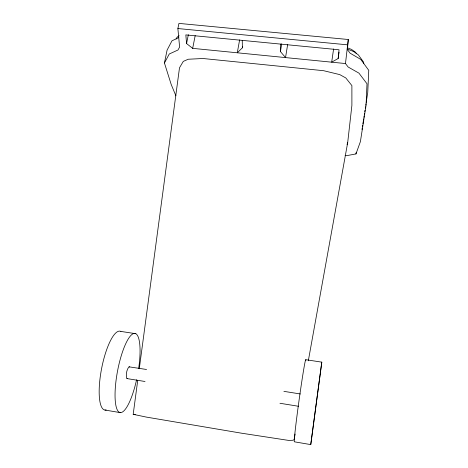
<?xml version="1.0" encoding="UTF-8"?>
<svg xmlns="http://www.w3.org/2000/svg" width="468" height="468" viewBox="0 0 468 468"><rect width="100%" height="100%" fill="white"/><g stroke="black" fill="none" stroke-linecap="round" stroke-linejoin="round"><path stroke-width="0.7" d="M287.656 44.507L285.538 57.587L280.437 51.562L280.654 44.109M175.909 95.852L171.183 84.439L164.438 62.987L169.264 54.001L177.98 50L179.613 47.057L177.881 28.542L178.928 23.4L348.286 39.505L347.431 49.602L350.076 53.165L360.781 59.413L368.761 70.34L367.749 92.459L366.198 102.428M333.596 48.965L331.683 62.174L338.165 58.512L339.043 49.778L185.837 34.901L186.568 43.559L192.676 48.356L345.478 63.549L348.151 67.012L358.933 73.131L367 83.766L366.087 105.177L360.395 141.64L355.961 153.931L346.542 155.68L345.091 155.54M305.832 360.559A41.529 1.035 -82.1 0 0 299.614 396.349A41.529 1.035 -82.1 0 0 294.384 441.81L310.758 444.6L321.797 362.144L305.815 359.705M345.478 63.549L348.286 39.505M308.324 360.781L347.712 142.442L351.895 105.347L351.889 85.597L345.799 77.951L339.774 74.617L323.64 70.703L202.96 58.506L188.23 59.243L183.286 61.384L179.496 67.807L139.283 368.749M321.797 362.144L310.758 444.6M355.961 153.931L356.142 152.556M295.115 434.035L294.074 439.78L292.728 440.277L288.674 440.417L241.312 433.157L146.303 417.082L133.193 414.32L137.732 380.32M338.165 58.512L338.563 55.698M338.768 54.294L339.066 52.182M361.998 129.478L362.22 128.056M362.443 126.635L362.665 125.208M362.881 123.786L363.215 121.651M363.437 120.223L363.659 118.802M363.876 117.38L364.098 115.953M364.32 114.531L364.543 113.104M364.765 111.682L364.981 110.261M365.315 108.12L365.537 106.698M365.76 105.277L365.976 103.849M280.437 51.562L281.707 43.84M239.616 39.885L237.294 52.79L242.377 47.818L242.623 46.426M192.676 48.356L195.191 35.574M186.568 43.559L188.335 34.714M164.438 62.987L167.082 50.134L171.961 40.833L178.811 37.545M347.063 144.483L347.712 142.442M176.097 39.049L177.085 37.171L179.197 35.784M146.578 369.492L128.911 366.813C126.576 369.948 125.816 374.482 126.647 378.273L127.419 378.495M133.193 414.32L135.31 414.496M177.881 28.542L347.537 44.834M120.89 331.426L135.837 333.713M283.9 391.353L300.316 393.968M126.992 378.583L145.027 381.496M279.969 403.276L298.596 406.282M104.996 410.05L120.288 412.618M347.162 49L353.638 51.533L358.324 54.867L363.63 62.203L363.753 63.648M347.572 47.871L351.532 49.427L355.469 52.211L356.288 53.346M129.326 366.748L129.665 367.076M242.249 40.377L242.377 47.818M136.58 379.77A40.26 10.208 -79.3 0 1 115.924 405.651A40.26 10.208 -79.3 0 1 128.209 339.037A40.26 10.208 -79.3 0 1 138.645 368.579M106.195 409.939A40.149 10.98 -79 0 1 101.433 369.445A40.149 10.98 -79 0 1 120.89 331.467"/></g></svg>
